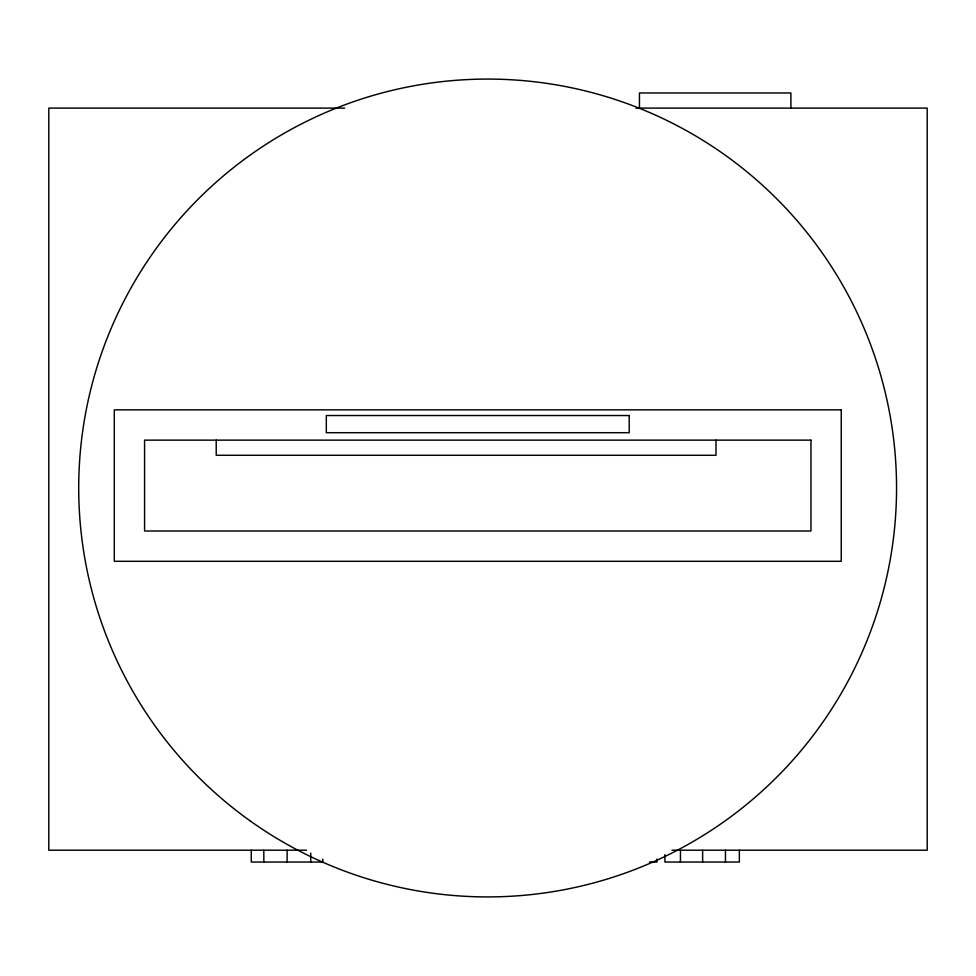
<?xml version="1.0" encoding="UTF-8"?>
<svg xmlns="http://www.w3.org/2000/svg" width="976" height="976" viewBox="0 0 976 976"><rect width="100%" height="100%" fill="white"/><g stroke="black" fill="none" stroke-linecap="round" stroke-linejoin="round"><path stroke-width="1.46" d="M344.65 108.104L48.8 108.104L48.8 850.206L306.525 850.206M635.925 108.104L927.2 108.104L927.2 850.206L671.964 850.206M649.369 862.04L656.97 862.04L656.97 859.087M790.902 108.104L790.902 92.964L639.451 92.964L639.451 108.104M739.357 850.206L739.357 862.04L664.9 862.04L664.9 854.647M725.461 850.206L725.461 862.04M715.994 440.139L715.994 455.28L216.221 455.28L216.221 440.139M702.635 850.206L702.635 862.04M680.443 850.206L680.443 862.04M322.788 859.087L322.788 862.04L251.259 862.04L251.259 850.206M310.758 853.158L310.758 862.04M287.127 850.206L287.127 862.04M263.825 850.206L263.825 862.04M841.239 409.847L114.29 409.847L114.29 561.298L841.239 561.298L841.239 409.847M629.215 415.532L326.313 415.532L326.313 432.697L629.215 432.697L629.215 415.532M810.958 440.139L144.582 440.139L144.582 531.005L810.958 531.005L810.958 440.139M249.954 820.743A408.907 408.907 0 0 0 894.638 527.455A408.907 408.907 0 0 0 318.298 115.79A408.907 408.907 0 0 0 249.954 820.743"/></g></svg>
